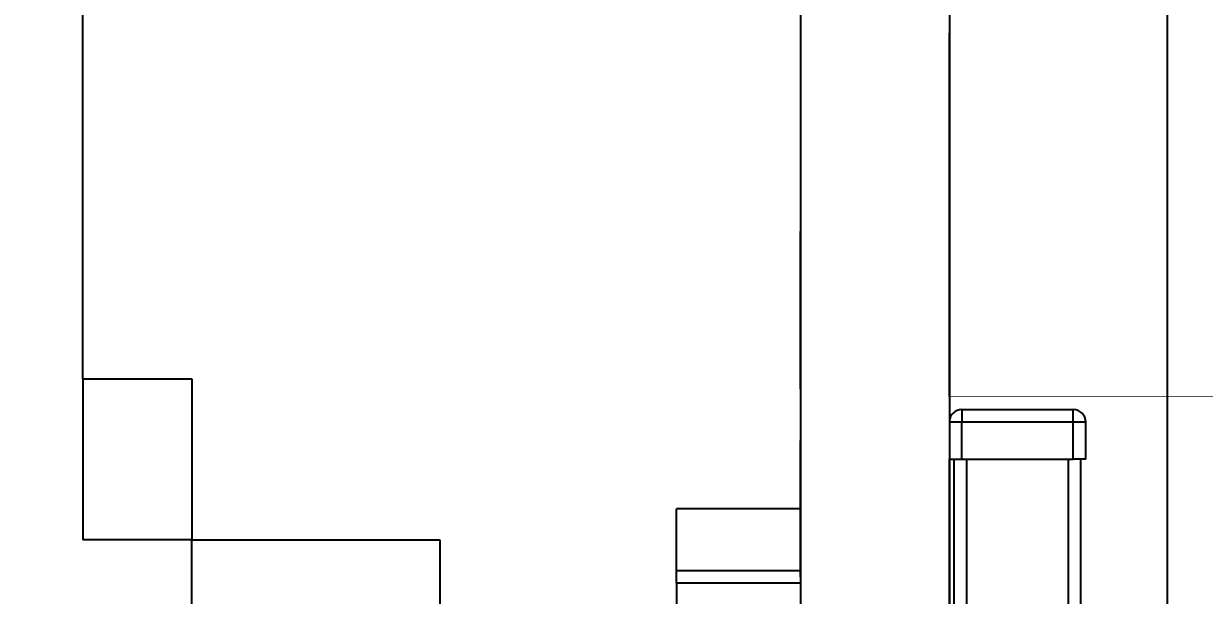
# Model space of a CAD drawing. Extents: x 77 to 195, y 90 to 134.
# Drawn here: x 183.841 to 188.603, y 113.351 to 115.657 of the extents above; entities that cross this region are included whole.
import ezdxf
from ezdxf.enums import TextEntityAlignment as Align

# ---------------------------------------------------------------- set-up
doc = ezdxf.new("R2010")
doc.units = 0
doc.layers.get('0').update_dxf_attribs({"linetype": 'CONTINUOUS'})
doc.layers.add('Dimension008', color=7, linetype='CONTINUOUS')
doc.layers.add('View005', color=7, linetype='CONTINUOUS')
doc.styles.get("Standard").update_dxf_attribs({"font": 'arial.ttf'})
doc.dimstyles.get("Standard").update_dxf_attribs({"dimscale": 0, "dimtxt": 2.5, "dimasz": 2.5, "dimexe": 1.25, "dimexo": 0.625, "dimtad": 1, "dimtxsty": 'STANDARD', "dimcen": 2.5, "dimazin": 3, "dimtfac": 1, "dimtmove": 0, "dimatfit": 3})

# ---------------------------------------------------------------- blocks, each defined once
blk = doc.blocks.new('*Dimension008')
at = {"color": 0}
for points in [[(179.079, 123.385), (179.079, 122.552), (184.079, 122.969)], [(193.454, 123.385), (193.454, 122.552), (188.454, 122.969)]]:
    blk.add_solid(points, dxfattribs=at)
at = {"layer": 'Dimension008'}
for p, q in [((184.079, 114.224), (184.079, 122.969)), ((184.079, 122.969), (188.454, 122.969)), ((188.454, 110.9), (188.454, 122.969))]:
    blk.add_line(p, q, dxfattribs=at)
blk.add_text('4.38', height=3.5, dxfattribs=at).set_placement((189.291, 122.969), align=Align.CENTER)

msp = doc.modelspace()

# ---------------------------------------------------------------- linework, layer by layer
at = {"layer": 'View005'}
for p, q in [((186.974, 117.4), (186.974, 97.4)), ((186.974, 117.4), (186.974, 97.4)), ((187.574, 117.4), (187.574, 97.4)), ((187.574, 117.4), (187.574, 97.4)), ((187.574, 117.4), (187.574, 97.4)), ((184.079, 114.224), (184.079, 117.275)), ((184.079, 114.224), (184.079, 117.275)), ((187.574, 115.618), (187.574, 115.618)), ((187.574, 115.618), (187.574, 115.618)), ((187.574, 115.549), (187.574, 115.549)), ((187.574, 115.549), (187.574, 115.549)), ((186.974, 114.818), (186.974, 114.818)), ((186.974, 114.818), (186.974, 114.818)), ((187.574, 114.85), (187.574, 114.85)), ((187.574, 114.85), (187.574, 114.85)), ((187.574, 114.818), (187.574, 114.818)), ((187.574, 114.818), (187.574, 114.818)), ((186.974, 114.5), (186.974, 114.5)), ((186.974, 114.5), (186.974, 114.5)), ((187.574, 114.5), (187.574, 114.5)), ((187.574, 114.5), (187.574, 114.5)), ((184.079, 114.224), (184.079, 113.575)), ((184.079, 114.224), (184.519, 114.224)), ((184.079, 114.224), (184.079, 113.575)), ((184.079, 114.224), (184.519, 114.224)), ((184.519, 114.224), (184.519, 113.575)), ((184.519, 114.224), (184.519, 113.575)), ((186.974, 114.183), (186.974, 114.183)), ((186.974, 114.183), (186.974, 114.183)), ((187.574, 114.183), (187.574, 114.183)), ((187.574, 114.183), (187.574, 114.183)), ((187.574, 114.152), (187.574, 113.925)), ((187.574, 114.152), (187.574, 113.925)), ((187.574, 114.152), (187.574, 113.925)), ((187.574, 114.152), (187.574, 113.925)), ((187.574, 114.152), (187.574, 114.152)), ((187.574, 114.152), (187.574, 114.152)), ((187.624, 114.1), (188.074, 114.1)), ((187.624, 114.1), (188.074, 114.1)), ((187.624, 114.1), (188.074, 114.1)), ((187.624, 114.1), (188.074, 114.1)), ((187.624, 114.1), (188.074, 114.1)), ((187.624, 114.1), (188.074, 114.1)), ((187.624, 113.9), (187.624, 114.05)), ((187.624, 114.05), (188.074, 114.05)), ((187.624, 113.9), (187.624, 114.05)), ((187.624, 114.05), (188.074, 114.05)), ((187.624, 113.9), (187.624, 114.05)), ((187.624, 114.05), (188.074, 114.05)), ((187.624, 113.9), (187.624, 114.05)), ((187.624, 114.05), (188.074, 114.05)), ((187.624, 113.9), (187.624, 114.05)), ((187.624, 114.05), (188.074, 114.05)), ((187.624, 113.9), (187.624, 114.05)), ((187.624, 114.05), (188.074, 114.05)), ((188.074, 113.9), (188.074, 114.05)), ((188.074, 113.9), (188.074, 114.05)), ((188.074, 113.9), (188.074, 114.05)), ((188.074, 113.9), (188.074, 114.05)), ((188.074, 113.9), (188.074, 114.05)), ((188.074, 113.9), (188.074, 114.05)), ((188.124, 113.9), (188.124, 114.05)), ((188.124, 113.9), (188.124, 114.05)), ((188.124, 113.9), (188.124, 114.05)), ((188.124, 113.9), (188.124, 114.05)), ((188.124, 113.9), (188.124, 114.05)), ((188.124, 113.9), (188.124, 114.05)), ((186.974, 113.975), (186.974, 113.975)), ((186.974, 113.425), (186.974, 113.975)), ((186.974, 113.425), (186.974, 113.975)), ((186.974, 113.975), (186.974, 113.975)), ((186.974, 113.425), (186.974, 113.975)), ((186.974, 113.425), (186.974, 113.975)), ((187.574, 113.925), (187.574, 113.925)), ((187.574, 113.925), (187.574, 113.925)), ((187.594, 113.3), (187.594, 113.9)), ((187.594, 113.3), (187.594, 113.9)), ((187.594, 113.3), (187.594, 113.9)), ((187.594, 113.3), (187.594, 113.9)), ((187.594, 113.3), (187.594, 113.9)), ((187.594, 113.3), (187.594, 113.9)), ((187.594, 113.3), (187.594, 113.9)), ((187.594, 113.3), (187.594, 113.9)), ((187.624, 113.9), (188.074, 113.9)), ((187.624, 113.9), (188.074, 113.9)), ((187.624, 113.9), (188.074, 113.9)), ((187.624, 113.9), (188.074, 113.9)), ((187.624, 113.9), (188.074, 113.9)), ((187.624, 113.9), (188.074, 113.9)), ((187.644, 113.3), (187.644, 113.9)), ((187.644, 113.3), (187.644, 113.9)), ((188.054, 113.3), (188.054, 113.9)), ((188.054, 113.3), (188.054, 113.9)), ((188.104, 113.3), (188.104, 113.9)), ((188.104, 113.3), (188.104, 113.9)), ((186.974, 113.7), (186.474, 113.7)), ((186.474, 113.45), (186.474, 113.7)), ((186.974, 113.7), (186.474, 113.7)), ((186.474, 113.45), (186.474, 113.7)), ((186.974, 113.7), (186.974, 113.7)), ((186.974, 113.7), (186.974, 113.7)), ((187.574, 113.683), (187.574, 113.683)), ((187.574, 113.683), (187.574, 113.683)), ((184.519, 113.575), (184.079, 113.575)), ((184.519, 113.575), (184.079, 113.575)), ((184.519, 113.575), (185.519, 113.575)), ((184.519, 113.025), (184.519, 113.575)), ((184.519, 113.575), (185.519, 113.575)), ((184.519, 113.025), (184.519, 113.575)), ((185.519, 113.575), (185.519, 113.025)), ((185.519, 113.575), (185.519, 113.025)), ((187.574, 113.6), (187.574, 113.6)), ((187.574, 113.6), (187.574, 113.6)), ((187.574, 113.568), (187.574, 113.568)), ((187.574, 113.568), (187.574, 113.568)), ((186.974, 113.45), (186.474, 113.45)), ((186.474, 113.4), (186.474, 113.45)), ((186.974, 113.45), (186.474, 113.45)), ((186.474, 113.4), (186.474, 113.45)), ((186.974, 113.45), (186.974, 113.45)), ((186.974, 113.45), (186.974, 113.45)), ((186.974, 113.4), (186.474, 113.4)), ((186.474, 113.4), (186.474, 112.2)), ((186.974, 113.4), (186.474, 113.4)), ((186.474, 113.4), (186.474, 112.2))]:
    msp.add_line(p, q, dxfattribs=at)
for centre, start, end in [((187.624, 114.05), 90, 175.191), ((187.624, 114.05), 90, 175.191), ((187.624, 114.05), 90, 175.191), ((187.624, 114.05), 90, 175.191), ((187.624, 114.05), 90, 175.191), ((187.624, 114.05), 90, 175.191), ((187.624, 114.05), 90, 175.191), ((187.624, 114.05), 90, 175.191), ((187.624, 114.05), 90, 175.191), ((187.624, 114.05), 90, 175.191), ((187.624, 114.05), 90, 175.191), ((187.624, 114.05), 90, 175.191), ((187.624, 114.05), 90, 175.191), ((187.624, 114.05), 90, 175.191), ((187.624, 114.05), 90, 175.191), ((187.624, 114.05), 90, 175.191), ((187.624, 114.05), 90, 175.191), ((187.624, 114.05), 90, 175.191), ((187.624, 114.05), 90, 175.191), ((187.624, 114.05), 90, 175.191), ((187.624, 114.05), 90, 175.191), ((187.624, 114.05), 90, 175.191), ((187.624, 114.05), 90, 175.191), ((187.624, 114.05), 90, 175.191), ((188.074, 114.05), 0, 90), ((188.074, 114.05), 0, 90), ((188.074, 114.05), 0, 90), ((188.074, 114.05), 0, 90), ((188.074, 114.05), 0, 90), ((188.074, 114.05), 0, 90), ((188.074, 114.05), 0, 90), ((188.074, 114.05), 0, 90), ((188.074, 114.05), 0, 90), ((188.074, 114.05), 0, 90), ((188.074, 114.05), 0, 90), ((188.074, 114.05), 0, 90), ((187.624, 114.05), 179.638, 180), ((187.624, 114.05), 179.638, 180), ((187.624, 114.05), 179.638, 180), ((187.624, 114.05), 179.638, 180), ((187.624, 114.05), 179.638, 180), ((187.624, 114.05), 179.638, 180), ((187.624, 114.05), 179.638, 180), ((187.624, 114.05), 179.638, 180), ((187.624, 114.05), 179.638, 180), ((187.624, 114.05), 179.638, 180), ((187.624, 114.05), 179.638, 180), ((187.624, 114.05), 179.638, 180), ((187.624, 114.05), 179.638, 180), ((187.624, 114.05), 179.638, 180), ((187.624, 114.05), 179.638, 180), ((187.624, 114.05), 179.638, 180), ((187.624, 114.05), 179.638, 180), ((187.624, 114.05), 179.638, 180), ((187.624, 114.05), 179.638, 180), ((187.624, 114.05), 179.638, 180), ((187.624, 114.05), 179.638, 180), ((187.624, 114.05), 179.638, 180), ((187.624, 114.05), 179.638, 180), ((187.624, 114.05), 179.638, 180)]:
    msp.add_arc(centre, 0.05, start, end, dxfattribs=at)
for points, degree in [([(187.574, 115.549), (187.574, 115.616), (187.574, 115.618)], 2), ([(187.574, 115.549), (187.574, 115.616), (187.574, 115.618)], 2), ([(187.574, 115.549), (187.574, 115.616), (187.574, 115.618)], 2), ([(187.574, 115.549), (187.574, 115.616), (187.574, 115.618)], 2), ([(187.574, 114.818), (187.574, 114.85)], 1), ([(187.574, 114.818), (187.574, 114.85)], 1), ([(187.574, 114.818), (187.574, 114.85)], 1), ([(187.574, 114.818), (187.574, 114.85)], 1), ([(187.574, 114.152), (187.574, 114.152), (187.574, 114.183)], 2), ([(187.574, 114.152), (187.574, 114.152), (187.574, 114.183)], 2), ([(187.574, 114.152), (187.574, 114.152), (187.574, 114.183)], 2), ([(187.574, 114.152), (187.574, 114.152), (187.574, 114.183)], 2), ([(187.624, 114.1), (187.624, 114.101), (187.624, 114.077), (187.624, 114.05)], 3), ([(187.624, 114.1), (187.624, 114.101), (187.624, 114.077), (187.624, 114.05)], 3), ([(187.624, 114.1), (187.624, 114.101), (187.624, 114.077), (187.624, 114.05)], 3), ([(187.624, 114.1), (187.624, 114.101), (187.624, 114.077), (187.624, 114.05)], 3), ([(187.624, 114.1), (187.624, 114.101), (187.624, 114.077), (187.624, 114.05)], 3), ([(187.624, 114.1), (187.624, 114.101), (187.624, 114.077), (187.624, 114.05)], 3), ([(188.074, 114.05), (188.074, 114.077), (188.074, 114.101), (188.074, 114.1)], 3), ([(188.074, 114.05), (188.074, 114.077), (188.074, 114.101), (188.074, 114.1)], 3), ([(188.074, 114.05), (188.074, 114.077), (188.074, 114.101), (188.074, 114.1)], 3), ([(188.074, 114.05), (188.074, 114.077), (188.074, 114.101), (188.074, 114.1)], 3), ([(188.074, 114.05), (188.074, 114.077), (188.074, 114.101), (188.074, 114.1)], 3), ([(188.074, 114.05), (188.074, 114.077), (188.074, 114.101), (188.074, 114.1)], 3), ([(187.574, 114.05), (187.574, 114.05)], 1), ([(187.574, 114.05), (187.576, 114.05), (187.599, 114.05), (187.624, 114.05)], 3), ([(187.574, 114.05), (187.574, 114.05)], 1), ([(187.574, 114.05), (187.576, 114.05), (187.599, 114.05), (187.624, 114.05)], 3), ([(187.574, 114.05), (187.574, 114.05)], 1), ([(187.574, 114.05), (187.576, 114.05), (187.599, 114.05), (187.624, 114.05)], 3), ([(187.574, 114.05), (187.574, 114.05)], 1), ([(187.574, 114.05), (187.576, 114.05), (187.599, 114.05), (187.624, 114.05)], 3), ([(187.574, 114.05), (187.574, 114.05)], 1), ([(187.574, 114.05), (187.576, 114.05), (187.599, 114.05), (187.624, 114.05)], 3), ([(187.574, 114.05), (187.574, 114.05)], 1), ([(187.574, 114.05), (187.576, 114.05), (187.599, 114.05), (187.624, 114.05)], 3), ([(188.074, 114.05), (188.101, 114.05), (188.125, 114.05), (188.124, 114.05)], 3), ([(188.074, 114.05), (188.101, 114.05), (188.125, 114.05), (188.124, 114.05)], 3), ([(188.074, 114.05), (188.101, 114.05), (188.125, 114.05), (188.124, 114.05)], 3), ([(188.074, 114.05), (188.101, 114.05), (188.125, 114.05), (188.124, 114.05)], 3), ([(188.074, 114.05), (188.101, 114.05), (188.125, 114.05), (188.124, 114.05)], 3), ([(188.074, 114.05), (188.101, 114.05), (188.125, 114.05), (188.124, 114.05)], 3), ([(187.574, 113.9), (187.574, 113.9), (187.597, 113.9), (187.624, 113.9)], 3), ([(187.574, 113.9), (187.574, 113.9), (187.597, 113.9), (187.624, 113.9)], 3), ([(187.574, 113.683), (187.574, 113.681), (187.574, 113.773), (187.574, 113.9)], 3), ([(187.574, 113.683), (187.574, 113.681), (187.574, 113.773), (187.574, 113.9)], 3), ([(187.574, 113.683), (187.574, 113.681), (187.574, 113.773), (187.574, 113.9)], 3), ([(187.574, 113.683), (187.574, 113.681), (187.574, 113.773), (187.574, 113.9)], 3), ([(187.574, 113.9), (187.574, 113.9), (187.597, 113.9), (187.624, 113.9)], 3), ([(187.574, 113.9), (187.574, 113.9), (187.597, 113.9), (187.624, 113.9)], 3), ([(187.574, 113.9), (187.574, 113.9), (187.597, 113.9), (187.624, 113.9)], 3), ([(187.574, 113.9), (187.574, 113.9), (187.597, 113.9), (187.624, 113.9)], 3), ([(188.124, 113.9), (188.125, 113.9), (188.101, 113.9), (188.074, 113.9)], 3), ([(188.124, 113.9), (188.125, 113.9), (188.101, 113.9), (188.074, 113.9)], 3), ([(188.124, 113.9), (188.125, 113.9), (188.101, 113.9), (188.074, 113.9)], 3), ([(188.124, 113.9), (188.125, 113.9), (188.101, 113.9), (188.074, 113.9)], 3), ([(188.124, 113.9), (188.125, 113.9), (188.101, 113.9), (188.074, 113.9)], 3), ([(188.124, 113.9), (188.125, 113.9), (188.101, 113.9), (188.074, 113.9)], 3), ([(187.574, 113.6), (187.574, 113.683)], 1), ([(187.574, 113.6), (187.574, 113.683)], 1), ([(187.574, 113.6), (187.574, 113.683)], 1), ([(187.574, 113.6), (187.574, 113.683)], 1), ([(187.574, 113.568), (187.574, 113.6)], 1), ([(187.574, 113.568), (187.574, 113.6)], 1), ([(187.574, 113.568), (187.574, 113.6)], 1), ([(187.574, 113.568), (187.574, 113.6)], 1), ([(187.574, 113.3), (187.574, 113.45), (187.574, 113.57), (187.574, 113.568)], 3), ([(187.574, 113.3), (187.574, 113.45), (187.574, 113.57), (187.574, 113.568)], 3), ([(187.574, 113.3), (187.574, 113.45), (187.574, 113.57), (187.574, 113.568)], 3), ([(187.574, 113.3), (187.574, 113.45), (187.574, 113.57), (187.574, 113.568)], 3)]:
    msp.add_open_spline(points, degree=degree, dxfattribs=at)
for points, knots in [([(187.574, 114.85), (187.574, 115.033), (187.574, 115.214), (187.574, 115.344), (187.574, 115.361), (187.574, 115.379), (187.574, 115.396), (187.574, 115.428), (187.574, 115.455), (187.574, 115.479), (187.574, 115.489), (187.574, 115.499), (187.574, 115.509), (187.574, 115.517), (187.574, 115.524), (187.574, 115.531), (187.574, 115.535), (187.574, 115.54), (187.574, 115.544), (187.574, 115.546), (187.574, 115.547), (187.574, 115.549)], [0, 0, 0, 0, 0.785398, 0.785398, 0.785398, 0.897598, 0.897598, 0.897598, 1.122, 1.122, 1.122, 1.2342, 1.2342, 1.2342, 1.3464, 1.3464, 1.3464, 1.4586, 1.4586, 1.4586, 1.5708, 1.5708, 1.5708, 1.5708]), ([(187.574, 114.85), (187.574, 115.033), (187.574, 115.214), (187.574, 115.344), (187.574, 115.361), (187.574, 115.379), (187.574, 115.396), (187.574, 115.428), (187.574, 115.455), (187.574, 115.479), (187.574, 115.489), (187.574, 115.499), (187.574, 115.509), (187.574, 115.517), (187.574, 115.524), (187.574, 115.531), (187.574, 115.535), (187.574, 115.54), (187.574, 115.544), (187.574, 115.546), (187.574, 115.547), (187.574, 115.549)], [0, 0, 0, 0, 0.785398, 0.785398, 0.785398, 0.897598, 0.897598, 0.897598, 1.122, 1.122, 1.122, 1.2342, 1.2342, 1.2342, 1.3464, 1.3464, 1.3464, 1.4586, 1.4586, 1.4586, 1.5708, 1.5708, 1.5708, 1.5708]), ([(187.574, 114.85), (187.574, 115.033), (187.574, 115.214), (187.574, 115.344), (187.574, 115.361), (187.574, 115.379), (187.574, 115.396), (187.574, 115.428), (187.574, 115.455), (187.574, 115.479), (187.574, 115.489), (187.574, 115.499), (187.574, 115.509), (187.574, 115.517), (187.574, 115.524), (187.574, 115.531), (187.574, 115.535), (187.574, 115.54), (187.574, 115.544), (187.574, 115.546), (187.574, 115.547), (187.574, 115.549)], [0, 0, 0, 0, 0.785398, 0.785398, 0.785398, 0.897598, 0.897598, 0.897598, 1.122, 1.122, 1.122, 1.2342, 1.2342, 1.2342, 1.3464, 1.3464, 1.3464, 1.4586, 1.4586, 1.4586, 1.5708, 1.5708, 1.5708, 1.5708]), ([(187.574, 114.85), (187.574, 115.033), (187.574, 115.214), (187.574, 115.344), (187.574, 115.361), (187.574, 115.379), (187.574, 115.396), (187.574, 115.428), (187.574, 115.455), (187.574, 115.479), (187.574, 115.489), (187.574, 115.499), (187.574, 115.509), (187.574, 115.517), (187.574, 115.524), (187.574, 115.531), (187.574, 115.535), (187.574, 115.54), (187.574, 115.544), (187.574, 115.546), (187.574, 115.547), (187.574, 115.549)], [0, 0, 0, 0, 0.785398, 0.785398, 0.785398, 0.897598, 0.897598, 0.897598, 1.122, 1.122, 1.122, 1.2342, 1.2342, 1.2342, 1.3464, 1.3464, 1.3464, 1.4586, 1.4586, 1.4586, 1.5708, 1.5708, 1.5708, 1.5708]), ([(186.974, 114.5), (186.974, 114.583), (186.974, 114.665), (186.974, 114.725), (186.974, 114.783), (186.974, 114.817), (186.974, 114.818)], [0, 0, 0, 0, 0.785398, 0.785398, 0.785398, 1.5708, 1.5708, 1.5708, 1.5708]), ([(186.974, 114.5), (186.974, 114.583), (186.974, 114.665), (186.974, 114.725), (186.974, 114.783), (186.974, 114.817), (186.974, 114.818)], [0, 0, 0, 0, 0.785398, 0.785398, 0.785398, 1.5708, 1.5708, 1.5708, 1.5708]), ([(186.974, 114.5), (186.974, 114.583), (186.974, 114.665), (186.974, 114.725), (186.974, 114.783), (186.974, 114.817), (186.974, 114.818)], [0, 0, 0, 0, 0.785398, 0.785398, 0.785398, 1.5708, 1.5708, 1.5708, 1.5708]), ([(186.974, 114.5), (186.974, 114.583), (186.974, 114.665), (186.974, 114.725), (186.974, 114.783), (186.974, 114.817), (186.974, 114.818)], [0, 0, 0, 0, 0.785398, 0.785398, 0.785398, 1.5708, 1.5708, 1.5708, 1.5708]), ([(187.574, 114.5), (187.574, 114.583), (187.574, 114.665), (187.574, 114.725), (187.574, 114.783), (187.574, 114.817), (187.574, 114.818)], [0, 0, 0, 0, 0.785398, 0.785398, 0.785398, 1.5708, 1.5708, 1.5708, 1.5708]), ([(187.574, 114.5), (187.574, 114.583), (187.574, 114.665), (187.574, 114.725), (187.574, 114.783), (187.574, 114.817), (187.574, 114.818)], [0, 0, 0, 0, 0.785398, 0.785398, 0.785398, 1.5708, 1.5708, 1.5708, 1.5708]), ([(187.574, 114.5), (187.574, 114.583), (187.574, 114.665), (187.574, 114.725), (187.574, 114.783), (187.574, 114.817), (187.574, 114.818)], [0, 0, 0, 0, 0.785398, 0.785398, 0.785398, 1.5708, 1.5708, 1.5708, 1.5708]), ([(187.574, 114.5), (187.574, 114.583), (187.574, 114.665), (187.574, 114.725), (187.574, 114.783), (187.574, 114.817), (187.574, 114.818)], [0, 0, 0, 0, 0.785398, 0.785398, 0.785398, 1.5708, 1.5708, 1.5708, 1.5708]), ([(186.974, 114.183), (186.974, 114.183), (186.974, 114.217), (186.974, 114.275), (186.974, 114.335), (186.974, 114.417), (186.974, 114.5)], [4.71239, 4.71239, 4.71239, 4.71239, 5.49779, 5.49779, 5.49779, 6.28319, 6.28319, 6.28319, 6.28319]), ([(186.974, 114.183), (186.974, 114.183), (186.974, 114.217), (186.974, 114.275), (186.974, 114.335), (186.974, 114.417), (186.974, 114.5)], [4.71239, 4.71239, 4.71239, 4.71239, 5.49779, 5.49779, 5.49779, 6.28319, 6.28319, 6.28319, 6.28319]), ([(186.974, 114.183), (186.974, 114.183), (186.974, 114.217), (186.974, 114.275), (186.974, 114.335), (186.974, 114.417), (186.974, 114.5)], [4.71239, 4.71239, 4.71239, 4.71239, 5.49779, 5.49779, 5.49779, 6.28319, 6.28319, 6.28319, 6.28319]), ([(186.974, 114.183), (186.974, 114.183), (186.974, 114.217), (186.974, 114.275), (186.974, 114.335), (186.974, 114.417), (186.974, 114.5)], [4.71239, 4.71239, 4.71239, 4.71239, 5.49779, 5.49779, 5.49779, 6.28319, 6.28319, 6.28319, 6.28319]), ([(187.574, 114.183), (187.574, 114.183), (187.574, 114.217), (187.574, 114.275), (187.574, 114.335), (187.574, 114.417), (187.574, 114.5)], [4.71239, 4.71239, 4.71239, 4.71239, 5.49779, 5.49779, 5.49779, 6.28319, 6.28319, 6.28319, 6.28319]), ([(187.574, 114.183), (187.574, 114.183), (187.574, 114.217), (187.574, 114.275), (187.574, 114.335), (187.574, 114.417), (187.574, 114.5)], [4.71239, 4.71239, 4.71239, 4.71239, 5.49779, 5.49779, 5.49779, 6.28319, 6.28319, 6.28319, 6.28319]), ([(187.574, 114.183), (187.574, 114.183), (187.574, 114.217), (187.574, 114.275), (187.574, 114.335), (187.574, 114.417), (187.574, 114.5)], [4.71239, 4.71239, 4.71239, 4.71239, 5.49779, 5.49779, 5.49779, 6.28319, 6.28319, 6.28319, 6.28319]), ([(187.574, 114.183), (187.574, 114.183), (187.574, 114.217), (187.574, 114.275), (187.574, 114.335), (187.574, 114.417), (187.574, 114.5)], [4.71239, 4.71239, 4.71239, 4.71239, 5.49779, 5.49779, 5.49779, 6.28319, 6.28319, 6.28319, 6.28319])]:
    msp.add_open_spline(points, degree=3, knots=knots, dxfattribs=at)

# ---------------------------------------------------------------- dimensions: what is measured, and where the dimension line sits
at = {"layer": 'Dimension008'}
dim = msp.add_linear_dim(base=(189.291, 122.969), p1=(184.079, 114.224), p2=(188.454, 110.9), text='4.38', dimstyle='STANDARD', dxfattribs=at)
dim.commit()
dim.dimension.update_dxf_attribs({"geometry": '*Dimension008', "text_midpoint": (186.267, 126.95)})

doc.saveas('drawing.dxf')
